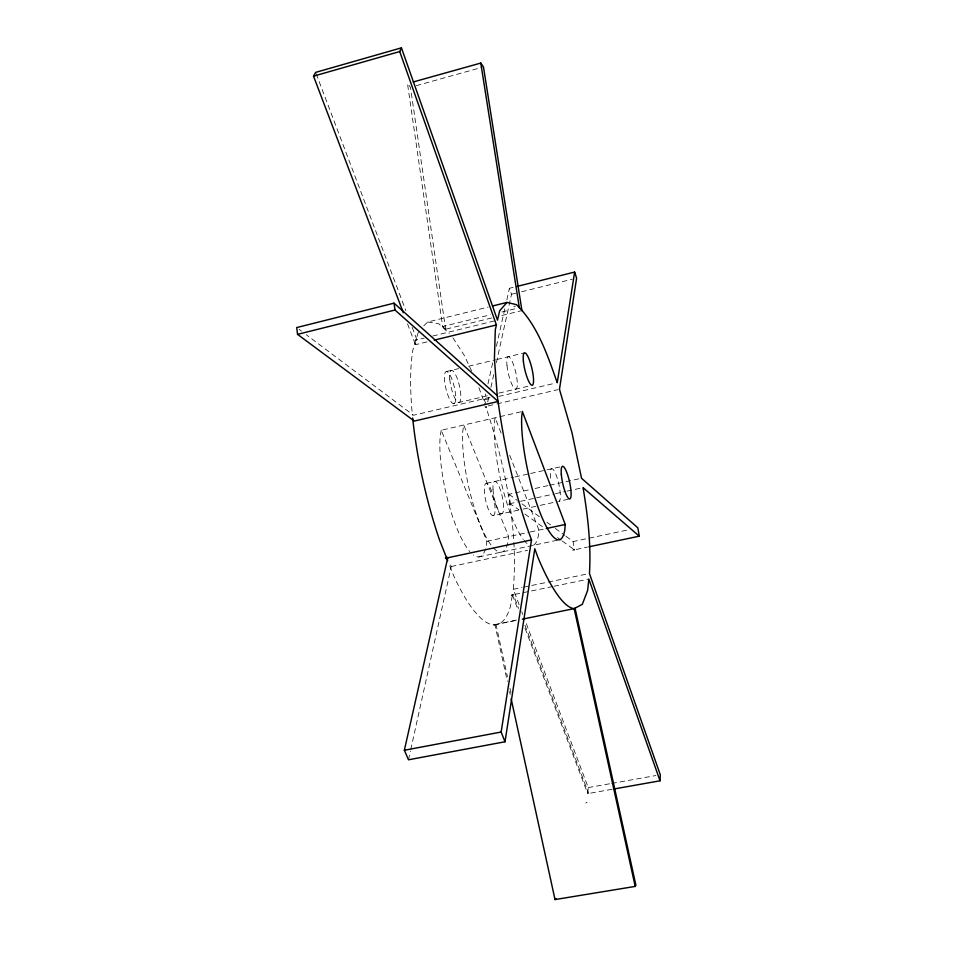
<?xml version="1.0" encoding="UTF-8"?>
<svg xmlns="http://www.w3.org/2000/svg" width="957" height="957" viewBox="0 0 957 957"><rect width="100%" height="100%" fill="white"/><g stroke="black" fill="none" stroke-linecap="round" stroke-linejoin="round"><path stroke-width="0.72" stroke-dasharray="4.79 3.59" d="M611.966 789.334L587.706 793.64L588.256 787.599L525.453 621.428M585.768 803.055L587.167 802.157M520.931 411.809L441.249 430.255L486.898 541.291L486.132 546.878A71.452 18.745 77.4 0 1 473.32 554.94M552.572 586.569L512.39 594.871L510.512 606.14A155.261 40.481 77.3 0 1 453.546 575.468L448.761 563.386M519.113 604.668L513.311 589.309C518.55 527.415 504.817 465.126 485.797 406.486M441.249 430.255L440.244 435.602A71.452 18.745 77.4 0 0 469.875 551.651M513.371 594.74L511.373 595.146L513.371 594.74L518.646 608.568M408.495 759.786L410.421 751.066M410.744 749.618L451.214 566.532L449.73 562.776M487.723 401.904L489.003 396.09M490.929 387.358L494.147 372.811M496.396 362.631L511.493 294.278L509.423 288.296L513.765 287.22M485.809 403.675L484.386 399.787L485.689 393.997M487.962 383.865L492.843 362.141M496.42 346.219L505.2 307.125M506.827 299.888L509.423 288.296M486.814 406.629L485.965 407.407L484.864 406.821M427.025 341.9L415.47 344.723L416.953 339.771L414.991 340.19L424.142 338.144M418.376 332.019L412.898 349.855A155.261 40.481 77.3 0 0 412.395 415.218M515.368 306.312L513.682 306.288M423.748 325.847L427.719 321.995L488.237 307.053M510.009 504.291L508.646 504.327M516.457 620.076L492.819 625.112L494.948 624.718L507.342 681.432M509.04 503.131L518.85 509.674M416.199 85.699L482.041 67.325M511.493 294.278L515.835 293.201M521.625 291.765L572.262 279.217M491.683 317.963L445.603 329.22C441.787 329.734 447.326 330.476 445.603 329.22L410.469 87.29L407.491 83.582L442.66 326.504L490.403 314.817M501.97 311.982L516.433 308.441M501.767 315.499L521.936 310.582M432.767 336.027L496.073 320.535M446.357 371.555L458.618 368.624M468.559 366.244L495.535 359.784M496.958 359.437L524.627 352.81M453.845 403.675A16.496 4.247 76.6 0 0 451.788 378.876A16.496 4.247 76.6 0 0 444.562 380.312A16.496 4.247 76.6 0 0 453.845 403.675L487.424 395.791M498.788 393.124L530.8 385.611M490.02 397.287L413.484 415.23L306.252 334.711M484.386 399.787L490.104 398.447M498.669 396.437L554.378 383.386M488.214 405.924L495.487 404.225M496.934 403.89L558.027 389.643M486.455 483.309L513.538 477.28M514.962 476.957L529.209 473.787M530.633 473.464L560.084 466.908M510.5 504.291L508.968 494.243L529.281 489.757M535.083 488.477L548.146 485.594M549.605 485.283L580.074 478.56M509.423 503.765L519.113 501.647M520.56 501.324L535.095 498.142M536.554 497.819L553.995 494.003M555.443 493.68L565.623 491.443M567.07 491.132L583.064 487.627M493.046 515.656A16.532 4.139 77.6 0 0 491.707 491.372A16.532 4.139 77.6 0 0 484.386 491.42A16.532 4.139 77.6 0 0 493.046 515.656L521.625 509.423M523.048 509.112L538.755 505.679M540.191 505.368L557.321 501.635M568.207 499.255L558.744 501.324A16.688 3.589 77.5 0 0 559.331 486.599A16.688 3.589 77.5 0 0 552.668 468.99A16.688 3.589 77.5 0 0 550.873 480.51M486.898 541.291L528.85 532.283M530.298 531.972L544.784 528.862M478.751 556.926L557.441 540.179M451.214 566.532L527.57 550.323M565.994 536.303L573.123 541.554L627.768 529.963M562.369 541.1L574.463 549.856L587.419 547.129M513.311 589.309L522.091 587.49M523.563 587.179L587.981 573.817M554.019 586.258L588.854 579.069M493.872 624.933L516.529 620.327M588.256 787.599L610.303 783.663M611.774 783.4L655.88 775.541M427.719 321.995L438.844 323.813L449.252 333.455M524.891 514.017L544.234 528.025M557.536 537.607L561.161 540.25M508.968 494.243L517.282 500.367M522.032 503.872L539.856 517.019M546.985 522.283L550.55 524.903M555.299 528.408L564.809 535.418M299.098 329.34L301.479 331.134M442.66 326.504L445.603 329.22M452.924 337.857L464.265 355.37L471.861 371.495M501.073 433.043L495.128 417.778L494.35 423.114A71.978 16.819 77.4 0 0 523.276 539.401M509.734 455.233L538.947 530.118L538.372 535.693A71.978 16.819 77.4 0 1 531.948 545.598M316.193 73.773L405.864 310.642M412.192 327.366L416.941 339.902M524.962 625.244L588.651 793.473M512.39 594.871L518.18 610.159M525.022 628.235L587.706 793.64M407.538 323.849L415.47 344.723M521.756 611.655L522.809 614.442M574.463 549.844L573.482 549.39L572.729 550.239L574.463 550.024L573.123 541.554M478.895 387.633L484.804 403.794M495.965 624.239L507.437 676.755M509.985 688.43L510.942 692.796M509.567 691.612L510.201 694.519M493.298 547.811A71.679 17.944 77.4 0 0 507.988 542.2L508.669 536.614L463.774 425.04L462.877 430.375A71.679 17.944 77.4 0 0 492.436 546.83M527.02 543.492A71.978 16.819 77.4 0 1 524.233 540.621M493.022 489.505A16.556 4.067 77.6 0 0 501.635 513.777A16.556 4.067 77.6 0 0 500.224 489.482A16.556 4.067 77.6 0 0 493.022 489.505M449.766 379.08A16.508 4.211 76.6 0 0 459.013 402.466A16.508 4.211 76.6 0 0 456.92 377.656A16.508 4.211 76.6 0 0 449.766 379.08M506.983 365.442A16.64 3.72 76.7 0 0 515.835 389.128A16.64 3.72 76.7 0 0 513.323 364.21A16.64 3.72 76.7 0 0 506.983 365.442"/><path stroke-width="1.44" d="M613.425 789.082L660.031 780.804L660.282 774.751L589.44 573.518C591.223 544.808 587.801 515.931 583.064 487.627L639.264 536.183L588.866 546.818M565.24 524.472L564.786 530.046A72.242 15.838 77.4 0 1 539.449 511.074A72.242 15.838 77.4 0 1 521.709 416.797L522.366 411.474L565.24 524.472L546.244 528.551M445.46 557.967L446.895 557.034L447.792 558.326M497.173 395.169C503.849 444.335 514.1 493.322 531.518 539.892L447.756 557.775L404.356 750.252L408.495 759.786L505.021 741.771L534.784 548.792L538.025 557.644A156.972 34.177 77.3 0 0 574.164 608.628L635.197 886.409L555.024 899.568L511.158 698.885M516.672 286.502L574.631 272.075L557.237 382.716C547.428 355.155 537.882 325.631 516.529 304.673L506.971 302.424L492.568 305.977M505.021 741.771L501.133 732.045L531.518 539.892M403.316 312.712L313.537 76.165L315.666 72.373L401.426 47.85L399.727 51.546L496.42 324.949L495.307 329.782L494.41 358.588L497.197 395.337M635.197 886.409L635.915 885.333L575.037 608.173M555.024 899.568L555.909 898.467M506.971 302.424L499.674 310.774L497.508 320.176L401.426 47.85M313.537 76.165L399.727 51.546M413.245 81.967L480.785 63.066L483.464 66.918L521.936 310.582M394.045 303.154L296.718 327.557L297.543 334.352L414.297 421.068L498.142 401.485L394.99 310.02L394.045 303.154L497.245 395.6M297.543 334.352L394.99 310.02M434.263 340.13L496.42 324.949M522.319 619.155L574.188 608.616L582.323 604.334L587.658 590.313L588.854 579.069L660.031 780.804M404.356 750.252L501.133 732.045M446.991 559.02L445.519 558.242M447.709 560.706L439.67 540.37A155.261 40.481 77.3 0 1 412.658 417.934M574.631 272.075L576.604 278.14L559.474 389.296L571.999 432.755L581.521 478.237L637.829 527.821L639.264 536.183M480.785 63.066L519.328 307.735M523.419 361.531A16.676 3.589 76.7 0 0 532.164 385.288A16.676 3.589 76.7 0 0 529.52 360.358A16.676 3.589 76.7 0 0 523.419 361.531M561.316 474.361A16.712 3.493 77.5 0 0 569.559 498.968A16.712 3.493 77.5 0 0 567.549 474.576A16.712 3.493 77.5 0 0 561.316 474.361"/></g></svg>
